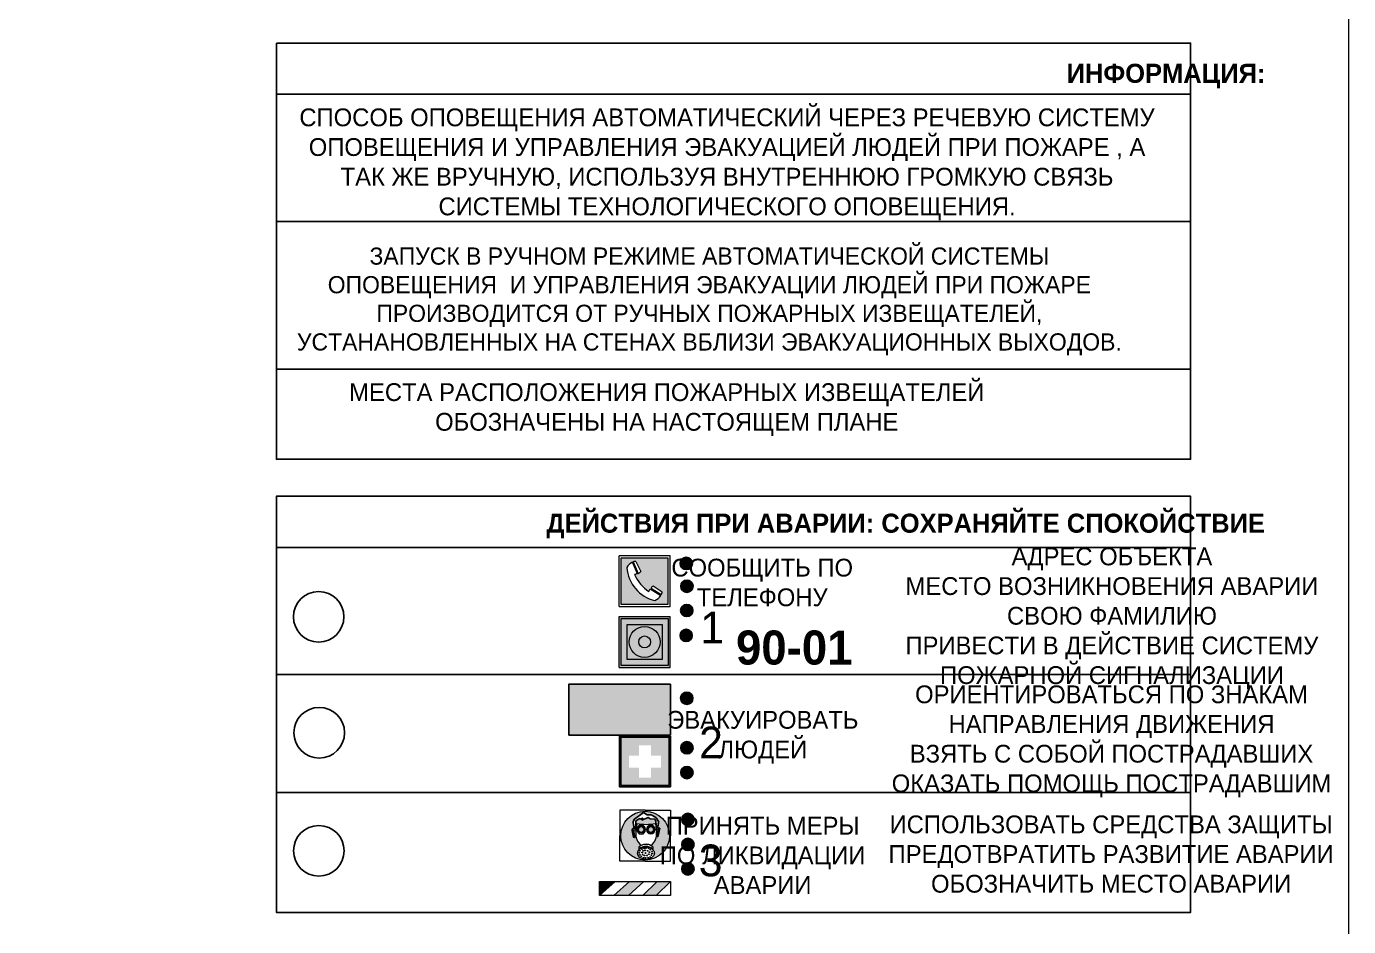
# Model space of a CAD drawing. Header units: millimetres. Extents: x 13810 to 67229, y 12374 to 21950.
# Drawn here: x 40730.8 to 40938.7, y 15439.3 to 15580.8 of the extents above; entities that cross this region are included whole.
import ezdxf

# ---------------------------------------------------------------- set-up
doc = ezdxf.new("R2010")
doc.units = ezdxf.units.MM
doc.styles.add('обычный', font='arial.ttf')

# ---------------------------------------------------------------- blocks, each defined once
blk = doc.blocks.new('A$C38D26F80')
h = blk.add_hatch(color=5)
h.dxf.hatch_style = 1
h.paths.add_polyline_path([(-8.77, -4.48, 1), (-0.19, -4.48, 1)])
h.paths.add_polyline_path([(-6.75, -3.58), (-6.75, -3.31), (-6.62, -3.22), (-6.5, -3.22), (-6.42, -3.3), (-6.39, -3.28), (-6.59, -2.23), (-6.59, -2.01), (-6.38, -1.58), (-4.76, -0.4), (-4.13, -0.79, -0.362848), (-2.1, -2.1, -0.201049), (-2.17, -2.48, 0.085434), (-2.26, -3.13), (-1.9, -3.16), (-2.25, -4.7), (-2.4, -4.59), (-2.43, -4.34), (-2.36, -4.34), (-2.14, -3.34), (-2.47, -3.42), (-2.58, -1.95), (-2.77, -1.58), (-3.58, -1.52), (-3.92, -1.26), (-5.05, -1.73), (-4.87, -1.39), (-5.41, -1.6), (-5.41, -1.46), (-6.13, -1.87), (-6.18, -3.5), (-6.56, -3.47), (-6.37, -4.59), (-6.16, -4.43), (-6.16, -4.66), (-6.36, -4.79), (-6.37, -4.8), (-6.51, -4.76)], flags=16)
h.paths.add_polyline_path([(-6.51, -4.76), (-6.36, -4.79), (-6.37, -4.8)], flags=0)
h.paths.add_polyline_path([(-5.92, -2.34, 0.089508), (-2.67, -2.35), (-2.48, -3.88, -0.268602), (-3.4, -6.18, 0.262449), (-5.2, -6.18, -0.268602), (-6.11, -3.88)], flags=16)
edge = h.paths.add_edge_path(flags=16)
edge.add_ellipse((-5.19, -3.41), major_axis=(0, 0.842), ratio=0.848992, start_angle=0, end_angle=360)
edge = h.paths.add_edge_path(flags=0)
edge.add_ellipse((-5.19, -3.39), major_axis=(0, 0.665), ratio=0.853798, start_angle=0, end_angle=360)
edge = h.paths.add_edge_path(flags=0)
edge.add_ellipse((-5.19, -3.4), major_axis=(0, 0.528), ratio=0.864094, start_angle=0, end_angle=360)
edge = h.paths.add_edge_path(flags=16)
edge.add_ellipse((-3.47, -3.4), major_axis=(0, 0.842), ratio=0.848992, start_angle=0, end_angle=360)
h.paths.add_polyline_path([(-3.13, -6.45), (-3.13, -6.84, 0.383174), (-5.57, -6.85), (-5.57, -6.49, -0.369952)], flags=16)
edge = h.paths.add_edge_path(flags=0)
edge.add_ellipse((-3.47, -3.39), major_axis=(0, 0.665), ratio=0.853798, start_angle=0, end_angle=360)
edge = h.paths.add_edge_path(flags=0)
edge.add_ellipse((-3.47, -3.4), major_axis=(0, 0.528), ratio=0.864094, start_angle=0, end_angle=360)
edge = h.paths.add_edge_path(flags=16)
edge.add_ellipse((-4.34, -7.57), major_axis=(-1.48, 0), ratio=0.744955, start_angle=0, end_angle=360)
h.paths.add_polyline_path([(-5.01, -6.85, -1), (-5.15, -6.85, -1)], flags=0)
h.paths.add_polyline_path([(-5.33, -7.14, -1), (-5.47, -7.14, -1)], flags=0)
h.paths.add_polyline_path([(-4.61, -6.71, -1), (-4.74, -6.71, -1)], flags=16)
h.paths.add_polyline_path([(-5.43, -7.51, -1), (-5.57, -7.51, -1)], flags=0)
h.paths.add_polyline_path([(-4.26, -6.67, -1), (-4.4, -6.67, -1)], flags=16)
h.paths.add_polyline_path([(-4.74, -7.14, -1), (-4.88, -7.14, -1)], flags=0)
h.paths.add_polyline_path([(-4.93, -7.43, -1), (-5.07, -7.43, -1)], flags=0)
h.paths.add_polyline_path([(-4.41, -7.07, -1), (-4.54, -7.07, -1)], flags=0)
h.paths.add_polyline_path([(-5.33, -7.87, -1), (-5.46, -7.87, -1)], flags=0)
h.paths.add_polyline_path([(-3.8, -6.71, -1), (-3.94, -6.71, -1)], flags=16)
h.paths.add_polyline_path([(-4.85, -7.78, -1), (-4.98, -7.78, -1)], flags=0)
h.paths.add_polyline_path([(-3.96, -7.14, -1), (-4.1, -7.14, -1)], flags=0)
h.paths.add_polyline_path([(-4.33, -7.53, -1), (-4.47, -7.53, -1)], flags=0)
h.paths.add_polyline_path([(-5.09, -8.12, -1), (-5.23, -8.12, -1)], flags=0)
h.paths.add_polyline_path([(-3.5, -6.94, -1), (-3.64, -6.94, -1)], flags=0)
h.paths.add_polyline_path([(-4.54, -7.97, -1), (-4.68, -7.97, -1)], flags=0)
h.paths.add_polyline_path([(-3.66, -7.39, -1), (-3.8, -7.39, -1)], flags=0)
h.paths.add_polyline_path([(-4.73, -8.35, -1), (-4.86, -8.35, -1)], flags=0)
h.paths.add_polyline_path([(-4.09, -7.96, -1), (-4.23, -7.96, -1)], flags=0)
h.paths.add_polyline_path([(-3.77, -7.74, -1), (-3.91, -7.74, -1)], flags=0)
h.paths.add_polyline_path([(-3.22, -7.27, -1), (-3.35, -7.27, -1)], flags=0)
h.paths.add_polyline_path([(-4.34, -8.4, -1), (-4.47, -8.4, -1)], flags=0)
h.paths.add_polyline_path([(-3.16, -7.61, -1), (-3.3, -7.61, -1)], flags=0)
h.paths.add_polyline_path([(-3.9, -8.35, -1), (-4.04, -8.35, -1)], flags=0)
h.paths.add_polyline_path([(-3.32, -7.91, -1), (-3.46, -7.91, -1)], flags=0)
h.paths.add_polyline_path([(-3.55, -8.23, -1), (-3.69, -8.23, -1)], flags=0)
at = {"color": 5, "lineweight": 5}
for p, q in [((-4.48, 0), (-8.96, 0)), ((-8.96, 0), (-8.96, -4.48)), ((-4.48, 0), (0, 0)), ((0, 0), (0, -4.48)), ((-6.59, -2.01), (-6.38, -1.58)), ((-6.59, -2.23), (-6.59, -2.01)), ((-6.39, -3.28), (-6.59, -2.23)), ((-6.38, -1.58), (-4.76, -0.4)), ((-6.13, -1.87), (-6.18, -3.5)), ((-5.41, -1.46), (-6.13, -1.87)), ((-4.87, -1.39), (-5.41, -1.6)), ((-5.41, -1.6), (-5.41, -1.46)), ((-3.92, -1.26), (-5.05, -1.73)), ((-5.05, -1.73), (-4.87, -1.39)), ((-4.76, -0.4), (-4.13, -0.79)), ((-3.58, -1.52), (-3.92, -1.26)), ((-2.77, -1.58), (-3.58, -1.52)), ((-2.58, -1.95), (-2.77, -1.58)), ((-2.47, -3.42), (-2.58, -1.95)), ((-8.96, -8.96), (-8.96, -4.48)), ((-6.75, -3.31), (-6.62, -3.22)), ((-6.75, -3.58), (-6.75, -3.31)), ((-6.51, -4.76), (-6.75, -3.58)), ((-6.62, -3.22), (-6.5, -3.22)), ((-6.18, -3.5), (-6.56, -3.47)), ((-6.56, -3.47), (-6.37, -4.59)), ((-6.5, -3.22), (-6.42, -3.3)), ((-6.42, -3.3), (-6.39, -3.28)), ((-6.37, -4.59), (-6.16, -4.43)), ((-6.16, -4.66), (-6.37, -4.8)), ((-6.16, -4.43), (-6.16, -4.66)), ((-5.92, -2.34), (-6.11, -3.88)), ((-2.67, -2.34), (-2.48, -3.88)), ((-2.14, -3.34), (-2.47, -3.42)), ((-2.43, -4.34), (-2.4, -4.59)), ((-2.43, -4.34), (-2.36, -4.34)), ((-2.4, -4.59), (-2.25, -4.7)), ((-2.36, -4.34), (-2.14, -3.34)), ((-1.9, -3.16), (-2.26, -3.13)), ((-2.25, -4.7), (-1.9, -3.16)), ((0, -8.96), (0, -4.48)), ((-6.37, -4.8), (-6.51, -4.76)), ((-5.57, -6.49), (-5.57, -6.85)), ((-3.13, -6.45), (-3.13, -6.84)), ((-4.48, -8.96), (-8.96, -8.96)), ((-4.48, -8.96), (0, -8.96))]:
    blk.add_line(p, q, dxfattribs=at)
at = {"color": 5}
for p, q in [((-6.59, -2.01), (-6.38, -1.58)), ((-6.59, -2.23), (-6.59, -2.01)), ((-6.39, -3.28), (-6.59, -2.23)), ((-6.38, -1.58), (-4.76, -0.4)), ((-6.13, -1.87), (-6.18, -3.5)), ((-5.41, -1.46), (-6.13, -1.87)), ((-4.87, -1.39), (-5.41, -1.6)), ((-5.41, -1.6), (-5.41, -1.46)), ((-3.92, -1.26), (-5.05, -1.73)), ((-5.05, -1.73), (-4.87, -1.39)), ((-4.76, -0.4), (-4.13, -0.79)), ((-3.58, -1.52), (-3.92, -1.26)), ((-2.77, -1.58), (-3.58, -1.52)), ((-2.58, -1.95), (-2.77, -1.58)), ((-2.47, -3.42), (-2.58, -1.95)), ((-6.75, -3.31), (-6.62, -3.22)), ((-6.75, -3.58), (-6.75, -3.31)), ((-6.51, -4.76), (-6.75, -3.58)), ((-6.62, -3.22), (-6.5, -3.22)), ((-6.18, -3.5), (-6.56, -3.47)), ((-6.56, -3.47), (-6.37, -4.59)), ((-6.5, -3.22), (-6.42, -3.3)), ((-6.42, -3.3), (-6.39, -3.28)), ((-6.37, -4.59), (-6.16, -4.43)), ((-6.16, -4.66), (-6.37, -4.8)), ((-6.16, -4.66), (-6.36, -4.79)), ((-6.16, -4.43), (-6.16, -4.66)), ((-2.14, -3.34), (-2.47, -3.42)), ((-2.4, -4.59), (-2.43, -4.34)), ((-2.43, -4.34), (-2.36, -4.34)), ((-2.25, -4.7), (-2.4, -4.59)), ((-2.36, -4.34), (-2.14, -3.34)), ((-2.26, -3.13), (-1.9, -3.16)), ((-1.9, -3.16), (-2.25, -4.7)), ((-6.37, -4.8), (-6.51, -4.76)), ((-6.36, -4.79), (-6.51, -4.76))]:
    blk.add_line(p, q, dxfattribs=at)
at = {"color": 5, "lineweight": 5}
for centre, radius in [((-4.48, -4.48), 4.29), ((-5.08, -6.85), 0.0678), ((-4.67, -6.71), 0.0678), ((-4.33, -6.67), 0.0678), ((-3.87, -6.71), 0.0678), ((-3.57, -6.94), 0.0678), ((-5.5, -7.51), 0.0678), ((-5.4, -7.14), 0.0678), ((-5.4, -7.87), 0.0678), ((-5.16, -8.12), 0.0678), ((-5, -7.43), 0.0678), ((-4.91, -7.78), 0.0678), ((-4.81, -7.14), 0.0678), ((-4.79, -8.35), 0.0678), ((-4.61, -7.97), 0.0678), ((-4.47, -7.07), 0.0678), ((-4.4, -7.53), 0.0678), ((-4.4, -8.4), 0.0678), ((-4.16, -7.96), 0.0678), ((-4.03, -7.14), 0.0678), ((-3.97, -8.35), 0.0678), ((-3.84, -7.74), 0.0678), ((-3.73, -7.39), 0.0678), ((-3.62, -8.23), 0.0678), ((-3.39, -7.91), 0.0678), ((-3.28, -7.27), 0.0678), ((-3.23, -7.61), 0.0678)]:
    blk.add_circle(centre, radius, dxfattribs=at)
at = {"color": 5}
for centre, radius, start, end in [((-3.89, -2.66), 1.88, 17.387, 97.1599), ((-2.6, -2.2), 0.511, 326.3906, 11.8614), ((-0.35, -3.07), 1.91, 162.2553, 181.7878)]:
    blk.add_arc(centre, radius, start, end, dxfattribs=at)
at = {"color": 5, "lineweight": 5}
for centre, radius, start, end in [((-2.6, -2.2), 0.513, 326.4781, 11.7739), ((-3.66, -4.24), 2.47, 171.573, 231.7124), ((-4.28, 6.66), 9.15, 259.6987, 280.1569), ((-4.93, -4.24), 2.47, 308.2876, 8.427), ((-0.47, -3.05), 1.79, 161.5846, 182.4584), ((-4.33, -7.88), 1.87, 50.358, 131.5662), ((-4.34, -8.2), 1.82, 48.4943, 132.3565), ((-4.3, -7.78), 1.83, 60.5889, 119.4111)]:
    blk.add_arc(centre, radius, start, end, dxfattribs=at)
for centre, major_axis, ratio in [((-5.19, -3.41), (0, 0.842), 0.848992), ((-5.19, -3.39), (0, 0.665), 0.853798), ((-5.19, -3.4), (0, 0.528), 0.864094), ((-3.47, -3.4), (0, 0.842), 0.848992), ((-3.47, -3.39), (0, 0.665), 0.853798), ((-3.47, -3.4), (0, 0.528), 0.864094), ((-4.34, -7.57), (-1.48, 0), 0.744955)]:
    blk.add_ellipse(centre, major_axis=major_axis, ratio=ratio, dxfattribs=at)
blk = doc.blocks.new('A$C47DD6509')
at = {"lineweight": 5}
for points in [[(-8.69, 0), (-11.19, 0), (-11.19, -2.22)], [(-4.22, 0), (-6.45, 0), (-8.91, -2.22), (-6.61, -2.22)], [(0, 0), (-2.09, 0), (-4.36, -2.22), (-2.29, -2.22)]]:
    blk.add_hatch(color=242, dxfattribs=at).paths.add_polyline_path(points)
at = {"color": 242, "lineweight": 5}
for p, q in [((-11.19, -2.22), (-8.69, 0)), ((-11.19, -2.22), (-11.19, 0)), ((-11.19, 0), (-8.69, 0)), ((-11.19, 0), (0, 0)), ((-8.91, -2.22), (-6.45, 0)), ((-6.61, -2.22), (-4.22, 0)), ((-4.36, -2.22), (-2.09, 0)), ((-2.29, -2.22), (0, 0)), ((0, 0), (0, -2.22)), ((0, -2.22), (-11.19, -2.22))]:
    blk.add_line(p, q, dxfattribs=at)
blk = doc.blocks.new('A$C32E8229D')
at = {"true_color": 0xffffff}
blk.add_hatch(color=7, dxfattribs=at).paths.add_polyline_path([(0, 0), (0, -8), (16, -8), (16, 0)])
h = blk.add_hatch(color=126)
h.paths.add_polyline_path([(0.2, -0.2), (15.8, -0.2), (15.8, -7.8), (0.2, -7.8)])
h.paths.add_polyline_path([(13.49, -2.05), (12.08, -2.05), (11.37, -2.63, 0.162397), (11.29, -2.84), (11.29, -3.63), (10.35, -3.63), (10.35, -4.05), (11.68, -4.05), (11.68, -3.48), (12.26, -4.28), (11.29, -5.1), (11.29, -6.78), (11.85, -6.78), (11.85, -5.44), (12.8, -4.64), (12.8, -5.94), (14.46, -5.94), (14.46, -5.39), (13.45, -5.39), (13.45, -3.97), (12.46, -2.59), (13.15, -2.59), (13.69, -3.34), (14.18, -3)], flags=16)
h.paths.add_polyline_path([(10.74, -1.82, 1), (11.8, -1.82, 1)], flags=16)
h.paths.add_polyline_path([(9.39, -3.59), (5.99, -3.59), (6.56, -3.03), (5.91, -3.03), (5.1, -3.83), (5.91, -4.64), (6.56, -4.64), (5.99, -4.09), (9.39, -4.09)], flags=16)
h.paths.add_polyline_path([(4.29, -1.08), (1.72, -1.08), (1.72, -6.6), (4.29, -6.6)], flags=16)
at = {"color": 126}
blk.add_lwpolyline([(16, -8), (0, -8), (0, 0), (16, 0)], close=True, dxfattribs=at)
blk = doc.blocks.new('A$C18900ED3')
h = blk.add_hatch(color=126)
h.paths.add_polyline_path([(-0.18, -0.18), (-7.02, -0.18), (-7.02, -7.02), (-0.18, -7.02)])
h.paths.add_polyline_path([(-5.89, -4.46), (-5.89, -2.77), (-4.46, -2.77), (-4.46, -1.31), (-2.77, -1.31), (-2.77, -2.77), (-1.33, -2.77), (-1.33, -4.46), (-2.77, -4.46), (-2.77, -5.89), (-4.46, -5.89), (-4.46, -4.46)], flags=16)
at = {"color": 126}
for p, q in [((-7.2, 0), (-7.2, -7.2)), ((0, 0), (-7.2, 0)), ((0, -7.2), (0, 0)), ((-7.02, -7.02), (-7.02, -0.18)), ((-7.02, -0.18), (-0.18, -0.18)), ((-0.18, -0.18), (-0.18, -7.02)), ((-7.2, -7.2), (0, -7.2)), ((-0.18, -7.02), (-7.02, -7.02))]:
    blk.add_line(p, q, dxfattribs=at)
blk = doc.blocks.new('A$C456E1F9C')
at = {"lineweight": 5}
h = blk.add_hatch(color=242, dxfattribs=at)
h.paths.add_polyline_path([(0.51, -1.47), (0.51, -13.26), (12.29, -13.26), (12.29, -1.47)])
h.paths.add_polyline_path([(5.42, -4.95, -0.254479), (4.78, -5.4), (3.52, -2.53, -0.209735), (4.23, -2.4)], flags=16)
h.paths.add_polyline_path([(8.53, -8.6), (10.87, -10.17), (10.54, -10.76), (8.03, -9.13, -0.192251)], flags=16)
h.paths.add_polyline_path([(4.61, -5.49, 0.005518), (3.87, -5.72, 0.128647), (7.49, -10.01, 0.00809), (7.83, -9.33), (10.47, -10.97, -0.16736), (8.99, -12.25, -0.327862), (1.95, -3.95, -0.166952), (3.36, -2.62)], flags=16)
at = {"color": 242, "lineweight": 5}
for p, q in [((0, -13.77), (0, -0.97)), ((12.8, -0.97), (0, -0.97)), ((4.61, -5.49), (3.36, -2.62)), ((3.52, -2.53), (4.78, -5.4)), ((4.23, -2.4), (5.42, -4.95)), ((12.8, -13.77), (12.8, -0.97)), ((7.83, -9.33), (10.47, -10.97)), ((8.03, -9.13), (10.54, -10.76)), ((10.81, -10.12), (8.53, -8.6)), ((10.54, -10.76), (10.8, -10.3)), ((10.8, -10.3), (10.81, -10.12)), ((0, -13.77), (12.8, -13.77))]:
    blk.add_line(p, q, dxfattribs=at)
blk.add_lwpolyline([(0.51, -1.47), (12.29, -1.47), (12.29, -13.26), (0.51, -13.26)], close=True, dxfattribs=at)
for centre, radius, start, end in [((4.59, -5.34), 2.99, 114.2845, 152.1974), ((4.02, -3.27), 0.891, 76.3284, 123.7092), ((11.12, -3.31), 9.19, 183.9915, 256.6009), ((14.98, -39.1), 35.17, 107.1487, 108.4135), ((13.86, -0.94), 11.08, 205.5536, 234.8762), ((4.68, -4.59), 0.824, 276.9621, 334.0723), ((-13.31, 0.8), 23.44, 332.5487, 334.4027), ((8.94, -9.5), 0.989, 114.4092, 157.9388), ((7.87, -9.46), 3, 291.9291, 329.9329)]:
    blk.add_arc(centre, radius, start, end, dxfattribs=at)
blk = doc.blocks.new('A$C54414219')
at = {"true_color": 0xffffff}
h = blk.add_hatch(color=7, dxfattribs=at)
h.paths.add_polyline_path([(2.39, -9.45), (2.39, -18.3), (11.23, -18.3), (11.23, -9.45)], flags=0)
h.paths.add_polyline_path([(10.71, -13.87, -1), (2.92, -13.87, -1)], flags=0)
h.paths.add_polyline_path([(8.3, -13.87, -1), (5.33, -13.87, -1)], flags=0)
h.paths.add_polyline_path([(0.41, -7.47), (0.41, -20.27), (13.21, -20.27), (13.21, -7.47)])
h.paths.add_polyline_path([(0.92, -19.77), (12.71, -19.77), (12.71, -7.98), (0.92, -7.98)], flags=16)
h.paths.add_polyline_path([(11.23, -9.45), (11.23, -18.3), (2.39, -18.3), (2.39, -9.45)], flags=0)
at = {"lineweight": 5}
h = blk.add_hatch(color=242, dxfattribs=at)
h.paths.add_polyline_path([(12.71, -7.98), (0.92, -7.98), (0.92, -19.77), (12.71, -19.77)])
h.paths.add_polyline_path([(11.23, -18.3), (2.39, -18.3), (2.39, -9.45), (11.23, -9.45)], flags=16)
h.paths.add_polyline_path([(10.71, -13.87, -1), (2.92, -13.87, -1)], flags=0)
h.paths.add_polyline_path([(8.3, -13.87, -1), (5.33, -13.87, -1)], flags=0)
at = {"true_color": 0xffffff}
h = blk.add_hatch(color=7, dxfattribs=at)
h.paths.add_polyline_path([(2.39, -9.45), (2.39, -18.3), (11.23, -18.3), (11.23, -9.45)])
h.paths.add_polyline_path([(10.71, -13.87, -1), (2.92, -13.87, -1)], flags=16)
h.paths.add_polyline_path([(8.3, -13.87, -1), (5.33, -13.87, -1)], flags=0)
at = {"lineweight": 5}
h = blk.add_hatch(color=242, dxfattribs=at)
h.paths.add_polyline_path([(2.92, -13.87, 1), (10.71, -13.87, 1)])
h.paths.add_polyline_path([(8.3, -13.87, -1), (5.33, -13.87, -1)], flags=16)
at = {"color": 242, "lineweight": 5}
for p, q in [((0.41, -20.27), (0.41, -7.47)), ((0.41, -7.47), (13.21, -7.47)), ((0.41, -7.47), (13.21, -7.47)), ((13.21, -20.27), (13.21, -7.47)), ((0.41, -20.27), (13.21, -20.27))]:
    blk.add_line(p, q, dxfattribs=at)
for points in [[(0.92, -7.98), (12.71, -7.98), (12.71, -19.77), (0.92, -19.77)], [(2.39, -9.45), (11.23, -9.45), (11.23, -18.3), (2.39, -18.3)]]:
    blk.add_lwpolyline(points, close=True, dxfattribs=at)
for radius in [3.89, 1.49]:
    blk.add_circle((6.81, -13.87), radius, dxfattribs=at)

msp = doc.modelspace()

# ---------------------------------------------------------------- hatches: boundary and pattern name
at = {"lineweight": 0}
h = msp.add_hatch(color=256, dxfattribs=at)
h.dxf.hatch_style = 1
h.paths.add_polyline_path([(40833.58, 15496.36, 1), (40835.51, 15496.36, 1)])
h = msp.add_hatch(color=256, dxfattribs=at)
h.dxf.hatch_style = 1
h.paths.add_polyline_path([(40833.69, 15492.77, 1), (40835.62, 15492.77, 1)])
h = msp.add_hatch(color=256, dxfattribs=at)
h.dxf.hatch_style = 1
h.paths.add_polyline_path([(40833.65, 15488.96, 1), (40835.58, 15488.96, 1)])
h = msp.add_hatch(color=256, dxfattribs=at)
h.dxf.hatch_style = 1
h.paths.add_polyline_path([(40833.57, 15485.04, 1), (40835.5, 15485.04, 1)])
h = msp.add_hatch(color=256, dxfattribs=at)
h.dxf.hatch_style = 1
h.paths.add_polyline_path([(40833.65, 15475.15, 1), (40835.58, 15475.15, 1)])
h = msp.add_hatch(color=256, dxfattribs=at)
h.dxf.hatch_style = 1
h.paths.add_polyline_path([(40833.69, 15467.37, 1), (40835.62, 15467.37, 1)])
h = msp.add_hatch(color=256, dxfattribs=at)
h.dxf.hatch_style = 1
h.paths.add_polyline_path([(40833.68, 15463.47, 1), (40835.62, 15463.47, 1)])
h = msp.add_hatch(color=256, dxfattribs=at)
h.dxf.hatch_style = 1
h.paths.add_polyline_path([(40833.84, 15456.11, 1), (40835.77, 15456.11, 1)])
h = msp.add_hatch(color=256, dxfattribs=at)
h.dxf.hatch_style = 1
h.paths.add_polyline_path([(40833.84, 15452.17, 1), (40835.77, 15452.17, 1)])
h = msp.add_hatch(color=256, dxfattribs=at)
h.dxf.hatch_style = 1
h.paths.add_polyline_path([(40833.84, 15448.33, 1), (40835.77, 15448.33, 1)])

# ---------------------------------------------------------------- linework, layer by layer
at = {"color": 126, "lineweight": 0, "true_color": 0x008754}
msp.add_lwpolyline([(40338.71, 15734.45), (40938.71, 15734.45), (40938.71, 15339.45), (40338.71, 15339.45)], close=True, dxfattribs=at)
msp.add_lwpolyline([(40338.71, 15734.45), (40938.71, 15734.45), (40938.71, 15339.45), (40338.71, 15339.45)], close=True, dxfattribs=at)
msp.add_lwpolyline([(40338.71, 15734.45), (40938.71, 15734.45), (40938.71, 15339.45), (40338.71, 15339.45)], close=True, dxfattribs=at)
msp.add_lwpolyline([(40338.71, 15734.45), (40938.71, 15734.45), (40938.71, 15339.45), (40338.71, 15339.45)], close=True, dxfattribs=at)
at = {"color": 0}
msp.add_lwpolyline([(40770.1, 15578.2), (40913.87, 15578.2), (40913.87, 15512.75), (40770.1, 15512.75)], close=True, dxfattribs=at)
for points in [[(40770.1, 15570.15), (40913.87, 15570.15)], [(40770.1, 15550.16), (40913.87, 15550.16)], [(40770.1, 15526.91), (40913.87, 15526.91)]]:
    msp.add_lwpolyline(points, dxfattribs=at)
for points in [[(40770.1, 15498.89), (40913.87, 15498.89), (40913.87, 15506.94), (40770.1, 15506.94)], [(40770.1, 15498.89), (40913.87, 15498.89), (40913.87, 15441.49), (40770.1, 15441.49)]]:
    msp.add_lwpolyline(points, close=True)
for points in [[(40828.52, 15478.9), (40770.1, 15478.9), (40913.87, 15478.9)], [(40828.52, 15460.32), (40770.1, 15460.32), (40913.87, 15460.32)]]:
    msp.add_lwpolyline(points)
for centre, radius in [((40834.55, 15496.36), 0.966), ((40834.65, 15492.77), 0.966), ((40776.73, 15487.97), 3.98), ((40834.62, 15488.96), 0.966), ((40834.53, 15485.04), 0.966), ((40834.62, 15475.15), 0.966), ((40776.82, 15469.74), 3.98), ((40834.66, 15467.37), 0.966), ((40834.65, 15463.47), 0.966), ((40834.81, 15456.11), 0.966), ((40776.76, 15451.17), 3.98), ((40834.8, 15452.17), 0.966), ((40834.81, 15448.33), 0.966)]:
    msp.add_circle(centre, radius)

# ---------------------------------------------------------------- block references
for name, p, xscale, yscale, zscale in [('A$C456E1F9C', (40823.99, 15498.18), 0.625, 0.625, 0.625), ('A$C54414219', (40823.74, 15492.69), 0.625, 0.625, 0.625), ('A$C18900ED3', (40832.06, 15469.22), 1.111111111007631, 1.111111111007631, 1.111111111007631), ('A$C38D26F80', (40832.08, 15457.55), 0.8928571427240968, 0.8928571427240968, 0.8928571427240968)]:
    msp.add_blockref(name, p, dxfattribs=dict(xscale=xscale, yscale=yscale, zscale=zscale))
at = {"xscale": -1}
msp.add_blockref('A$C32E8229D', (40832.06, 15477.37), dxfattribs=at)
at = {"color": 242, "true_color": 0xc1121c}
msp.add_blockref('A$C47DD6509', (40832.08, 15446.34), dxfattribs=at)

# ---------------------------------------------------------------- texts
at = {"lineweight": 0, "attachment_point": 5, "style": 'обычный'}
for s, insert, char_height, width in [('{\\fProxima Nova Rg|b1|i0|c204|p2;ИНФОРМАЦИЯ:\\H1.1997x; }', (40910.01, 15573.01), 3, 175.1736), ('{\\fProxima Nova Rg|b0|i0|c204|p2;СПОСОБ ОПОВЕЩЕНИЯ АВТОМАТИЧЕСКИЙ ЧЕРЕЗ РЕЧЕВУЮ СИСТЕМУ ОПОВЕЩЕНИЯ И УПРАВЛЕНИЯ ЭВАКУАЦИЕЙ ЛЮДЕЙ ПРИ ПОЖАРЕ , А ТАК ЖЕ ВРУЧНУЮ, ИСПОЛЬЗУЯ ВНУТРЕННЮЮ ГРОМКУЮ СВЯЗЬ СИСТЕМЫ ТЕХНОЛОГИЧЕСКОГО ОПОВЕЩЕНИЯ.}', (40840.96, 15559.11), 2.8, 137.0334), ('{\\fProxima Nova Rg|b0|i0|c204|p2;\\P\\pt8.1;ЗАПУСК В РУЧНОМ РЕЖИМЕ АВТОМАТИЧЕСКОЙ СИСТЕМЫ ОПОВЕЩЕНИЯ  И УПРАВЛЕНИЯ ЭВАКУАЦИИ ЛЮДЕЙ ПРИ ПОЖАРЕ ПРОИЗВОДИТСЯ ОТ РУЧНЫХ ПОЖАРНЫХ ИЗВЕЩАТЕЛЕЙ, УСТАНАНОВЛЕННЫХ НА СТЕНАХ ВБЛИЗИ ЭВАКУАЦИОННЫХ ВЫХОДОВ. }', (40838.18, 15539.81), 2.7, 131.4512), ('\\pt8.4;{\\fProxima Nova Rg|b0|i0|c204|p2;\\PМЕСТА РАСПОЛОЖЕНИЯ ПОЖАРНЫХ ИЗВЕЩАТЕЛЕЙ ОБОЗНАЧЕНЫ НА НАСТОЯЩЕМ ПЛАНЕ}', (40831.48, 15522.9), 2.8, 118.5618), ('{\\fProxima Nova Rg|b1|i0|c204|p2;ДЕЙСТВИЯ ПРИ АВАРИИ: СОХРАНЯЙТЕ СПОКОЙСТВИЕ\\H1.6644x; }', (40869.05, 15502.26), 3, 175.1736), ('\\pi-8.4,l8.4,t8.4;{\\fProxima Nova Rg|b0|i0|c204|p2;АДРЕС ОБЪЕКТА\\PМЕСТО ВОЗНИКНОВЕНИЯ АВАРИИ\\PСВОЮ ФАМИЛИЮ\\PПРИВЕСТИ В ДЕЙСТВИЕ СИСТЕМУ \\PПОЖАРНОЙ СИГНАЛИЗАЦИИ}', (40901.5, 15487.73), 2.8, 126.6484), ('{\\fProxima Nova Rg|b0|i0|c204|p2;СООБЩИТЬ ПО \\PТЕЛЕФОНУ}', (40846.49, 15493.35), 2.8, 126.6484), ('{\\fProxima Nova Rg|b0|i0|c204|p2;1\\H1.1667x; }', (40838.63, 15486.28), 5, 126.6484), ('{\\fProxima Nova Rg|b1|i0|c204|p2;\\H1.0714x;90-01\\fProxima Nova Rg|b0|i0|c204|p2;\\H0.93331x; \\H1.3449x; }', (40851.53, 15483.1), 5, 126.6484), ('\\pi-8.4,l8.4,t8.4;{\\fProxima Nova Rg|b0|i0|c204|p2;ОРИЕНТИРОВАТЬСЯ ПО ЗНАКАМ \\PНАПРАВЛЕНИЯ ДВИЖЕНИЯ\\PВЗЯТЬ С СОБОЙ ПОСТРАДАВШИХ\\PОКАЗАТЬ ПОМОЩЬ ПОСТРАДАВШИМ}', (40901.43, 15468.37), 2.8, 126.6484), ('{\\fProxima Nova Rg|b0|i0|c204|p2;ЭВАКУИРОВАТЬ \\PЛЮДЕЙ}', (40846.59, 15469.03), 2.8, 126.6484), ('{\\fProxima Nova Rg|b0|i0|c204|p2;2\\H1.1967x; }', (40838.44, 15468.2), 5, 126.6484), ('{\\fProxima Nova Rg|b0|i0|c204|p2;ПРИНЯТЬ МЕРЫ \\PПО ЛИКВИДАЦИИ \\PАВАРИИ}', (40846.55, 15450.45), 2.8, 126.6484), ('\\pi-8.4,l8.4,t8.4;{\\fProxima Nova Rg|b0|i0|c204|p2;ИСПОЛЬЗОВАТЬ СРЕДСТВА ЗАЩИТЫ \\PПРЕДОТВРАТИТЬ РАЗВИТИЕ АВАРИИ\\PОБОЗНАЧИТЬ МЕСТО АВАРИИ}', (40901.37, 15450.64), 2.8, 126.6484), ('{\\fProxima Nova Rg|b0|i0|c204|p2;3\\H1.1967x; }', (40838.38, 15449.62), 5, 126.6484)]:
    msp.add_mtext(s, dxfattribs=dict(at, insert=insert, char_height=char_height, width=width))

doc.saveas('drawing.dxf')
